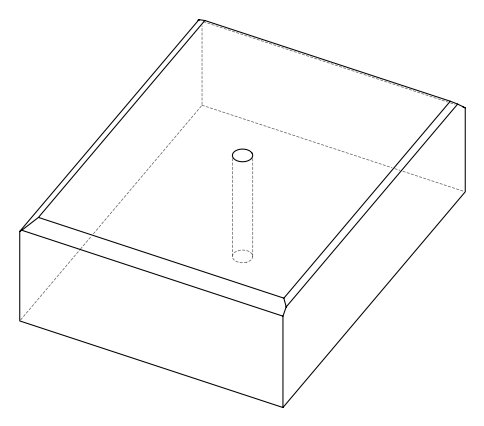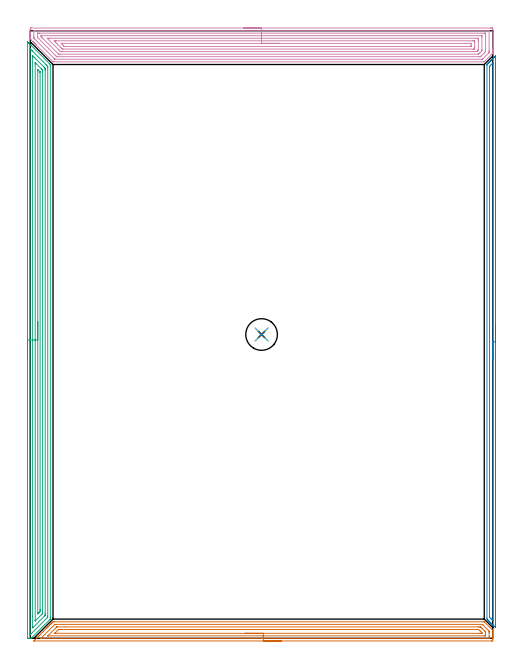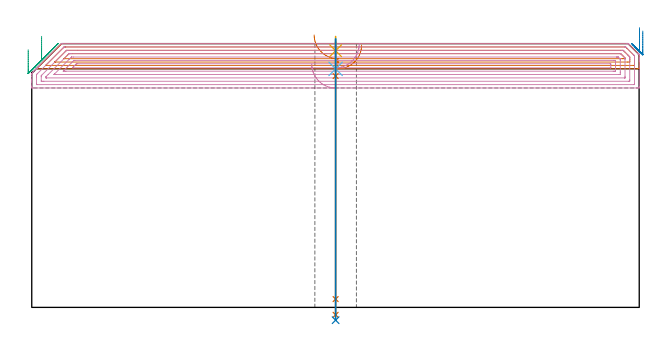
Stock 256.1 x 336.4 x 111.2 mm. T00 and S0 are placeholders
(PLAN: 8 operations, 4 tool changes, 41.9 min)
(1 AREA_MILL | FG_CHAMFER_SURFACE | UGT0205_001 | 8.18 min | 14390 mm3)
(2 AREA_MILL_1 | FG_CHAMFER_SURFACE_1 | UGT0205_001 | 5.17 min | 3499 mm3)
(3 AREA_MILL_2 | FG_CHAMFER_SURFACE_2 | UGT0205_001 | 13.02 min | 26111 mm3)
(4 AREA_MILL_3 | FG_CHAMFER_SURFACE_3 | UGT0205_001 | 14.38 min | 43648 mm3)
(5 SPOT_DRILL | STEP1HOLE | NXT0321_9005460120000 | 0.05 min | 181 mm3)
(6 DRILL_BLIND_HOLE_INTO_CENTER | STEP1HOLE | UGT0301_191 | 0.05 min | 276 mm3)
(7 GUN_DRILL_THROUGH_HOLE | STEP1HOLE | UGT0307_003 | 0.55 min | 3899 mm3)
(8 SPADE_DRILL_TO_ENLARGE_THROUGH_HOLE | STEP1HOLE | UGT0306_008 | 0.48 min | 22355 mm3)
(TOOL UGT0205_001 | Chamfer Mill 20 x 3 x 45 deg. | D20 FL50 Z2)
(TOOL NXT0321_9005460120000 | NC Spot Drill, 142deg, 12mm, Carbide, Uncoated | D12 PA142 FL30 Z2)
(TOOL UGT0301_191 | Twist Drill 7.1 mm | D7.1 PA118 FL66 Z2)
(TOOL UGT0307_003 | Gun Drill 7 mm | D7 PA130 FL24 Z1)
(TOOL UGT0306_008 | Spade Drill 17.5mm | D17.5 PA132 FL10 Z2)
(OP 1 AREA_MILL)
G17 G21 G94 G90
T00 M6
G54
G17 G0 G90 X139.05 Y-1.5 S1061 M3
G43 Z121.2 H0
Z110.6
G94 G1 X139.012 Z109.728 F250.
X138.898 Z108.864
X138.709 Z108.012
X138.447 Z107.18
X138.113 Z106.374
X137.71 Z105.6
X137.242 Z104.864
X136.71 Z104.172
X136.121 Z103.529
X135.478 Z102.94
X134.786 Z102.408
X134.05 Z101.94
X133.276 Z101.537
X132.47 Z101.203
X131.638 Z100.941
X130.786 Z100.752
X129.922 Z100.638
X129.05 Z100.6
X2.173
X2.013 Y-1.499
X2.02 Y-1.489 Z100.61
X2.173 Y-1.328 Z100.771
X2.744 Y-0.754 Z101.342
X3.333 Y-0.167 Z101.933
X3.514 Y0.015 Z102.112
X3.626 Y0.127 Z102.224
X4.215 Y0.715 Z102.815
X4.801 Y1.302 Z103.4
X5.096 Y1.596 Z103.696
X5.747 Y2.248 Z104.347
X6.641 Y3.141 Z105.24
X7.534 Y4.035 Z106.134
X9.209 Y5.71 Z107.808
X9.321 Y5.823 Z107.919
X9.675 Y6.175 Z108.275
X9.854 Y6.354 Z108.454
X10.382 Y6.885 Z108.98
X10.549 Y7.05 Z109.148
X10.662 Y7.163 Z109.261
X10.823 Y7.326 Z109.421
X10.984 Y7.485 Z109.582
X11.108 Y7.609 Z109.707
X11.264 Y7.767 Z109.862
X11.418 Y7.92 Z110.017
X11.555 Y8.056 Z110.154
X11.705 Y8.207 Z110.303
X11.853 Y8.354 Z110.452
X12.002 Y8.503 Z110.601
X12.146 Y8.648 Z110.744
X12.288 Y8.789 Z110.887
X12.449 Y8.95 Z111.047
X12.601 Y9.102 Z111.197
X13.342 Y9.1 Z111.2
X251.012
X251.397 Y9.093 Z111.191
X251.41 Y9.09 Z111.189
X255.967 Y4.535 Z106.632
X256.076 Y4.423 Z106.52
X256.098 Y4.391 Z106.488
X256.1 Y4.168 Z106.267
Y3.359 Z105.454
Y1.254 Z103.352
Y-0.167 Z101.929
Y-0.778 Z101.318
X256.097 Y-1.048 Z101.048
X256.09 Y-1.491 Z100.605
X255.933 Y-1.495 Z100.603
X255.48 Y-1.5 Z100.6
X129.05
Y-0.086 Z102.014
X6.111 Y-0.085 Z102.015
X5.92 Y-0.08 Z102.02
X5.884 Y-0.079 Z102.021
X5.887 Y-0.072 Z102.028
X5.9 Y-0.055 Z102.045
X5.988 Y0.037 Z102.137
X13.342 Y7.391 Z109.491
X13.534 Y7.577 Z109.677
X13.636 Y7.674 Z109.774
X13.83 Y7.679 Z109.779
X14.236 Y7.685 Z109.785
X14.318
X250.119
X250.202
X250.302 Y7.681 Z109.781
X250.348 Y7.679 Z109.779
X250.52 Y7.519 Z109.619
X250.853 Y7.194 Z109.294
X251.012 Y7.038 Z109.138
X253.693 Y4.357 Z106.457
X253.807 Y4.241 Z106.341
X253.917 Y4.124 Z106.224
X254.09 Y3.937 Z106.037
X254.096 Y3.843 Z105.943
X254.099 Y3.359 Z105.459
X254.1 Y2.958 Z105.058
Y1.195 Z103.295
X254.099 Y0.715 Z102.815
X254.097 Y0.316 Z102.416
X254.089 Y-0.079 Z102.021
X253.693 Y-0.084 Z102.016
X253.61 Y-0.085 Z102.015
X129.05 Y-0.086 Z102.014
Y1.328 Z103.428
X10.039 Y1.329 Z103.429
X9.797 Y1.332 Z103.432
X9.768 Y1.334 Z103.434
X9.748 Y1.338 Z103.438
X9.757 Y1.352 Z103.452
X9.768 Y1.368 Z103.468
X14.404 Y6.004 Z108.104
X14.649 Y6.24 Z108.34
X14.668 Y6.257 Z108.357
X14.697 Y6.265 Z108.365
X14.767 Y6.268 Z108.368
X14.859 Y6.27 Z108.37
X19.381 Y6.271 Z108.371
X248.332
X248.956 Y6.27 Z108.37
X249.225 Y6.266 Z108.366
X249.311 Y6.265 Z108.365
X249.405 Y6.184 Z108.284
X249.591 Y6.004 Z108.104
X250.119 Y5.481 Z107.581
X251.359 Y4.241 Z106.341
X251.906 Y3.69 Z105.79
X252.065 Y3.524 Z105.624
X252.09 Y3.359 Z105.459
X252.096 Y3.171 Z105.271
X252.1 Y2.478 Z104.578
Y2.286 Z104.386
X252.098 Y1.596 Z103.696
X252.096 Y1.409 Z103.509
X252.091 Y1.346 Z103.446
X252.04 Y1.335 Z103.435
X251.906 Y1.334 Z103.434
X251.283 Y1.329 Z103.429
X129.05 Y1.328 Z103.428
Y2.743 Z104.843
X13.734
X13.673 Y2.744 Z104.844
X13.617 Y2.746 Z104.846
X13.606 Y2.748 Z104.848
Y2.75 Z104.85
X13.621 Y2.769 Z104.869
X13.71 Y2.861 Z104.961
X13.778 Y2.929 Z105.029
X15.129 Y4.28 Z106.38
X15.558 Y4.699 Z106.799
X15.715 Y4.85 Z106.95
X16.023 Y4.854 Z106.954
X16.292 Y4.856 Z106.956
X16.916 Y4.857 Z106.957
X17.185
X248.019
X248.176 Y4.855 Z106.955
X248.253 Y4.853 Z106.953
X248.288 Y4.85 Z106.95
X248.332 Y4.813 Z106.913
X248.91 Y4.241 Z106.341
X249.225 Y3.925 Z106.025
X249.786 Y3.359 Z105.459
X249.97 Y3.17 Z105.27
X250.09 Y3.034 Z105.134
X250.094 Y2.928 Z105.028
Y2.82 Z104.92
X250.09 Y2.767 Z104.867
X250.086 Y2.749 Z104.849
X250.058 Y2.748 Z104.848
X249.848 Y2.745 Z104.845
X249.225 Y2.743 Z104.843
X248.957
X129.05
X128.178 Z104.881
X127.314 Z104.995
X126.462 Z105.183
X125.63 Z105.446
X124.824 Z105.78
X124.05 Z106.182
X123.314 Z106.651
X122.622 Z107.182
X121.979 Z107.772
X121.39 Z108.415
X120.858 Z109.107
X120.39 Z109.843
X119.987 Z110.616
X119.653 Z111.422
X119.391 Z112.254
X119.202 Z113.106
X119.088 Z113.971
X119.05 Z114.843
G0 Z121.2
M5
M2
(OP 2 AREA_MILL_1)
G17 G21 G94 G90
T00 M6
G54
G17 G0 G90 X257.6 Y174.15 S1061 M3
G43 Z121.2 H0
Z116.5
G94 G1 Y174.112 Z115.628 F250.
Y173.998 Z114.763
Y173.809 Z113.912
Y173.547 Z113.08
Y173.213 Z112.274
Y172.81 Z111.5
Y172.341 Z110.764
Y171.81 Z110.072
Y171.221 Z109.429
Y170.578 Z108.84
Y169.886 Z108.308
Y169.15 Z107.84
Y168.376 Z107.437
Y167.57 Z107.103
Y166.738 Z106.841
Y165.886 Z106.652
Y165.021 Z106.538
Y164.15 Z106.5
Y6.133
X257.594 Y5.919 Z106.503
X257.593 Y5.918 Z106.504
X257.579 Y5.919 Z106.518
X257.162 Y6.338 Z106.938
X257.03 Y6.469 Z107.067
X256.985 Y6.515 Z107.114
X256.779 Y6.72 Z107.32
X256.733 Y6.765 Z107.364
X256.687 Y6.812 Z107.412
X256.484 Y7.016 Z107.615
X256.437 Y7.062 Z107.66
X256.389 Y7.11 Z107.71
X256.188 Y7.312 Z107.911
X256.14 Y7.359 Z107.957
X256.092 Y7.408 Z108.007
X255.892 Y7.607 Z108.207
X255.843 Y7.655 Z108.254
X255.794 Y7.706 Z108.305
X255.597 Y7.903 Z108.502
X255.547 Y7.952 Z108.55
X255.496 Y8.003 Z108.603
X255.301 Y8.198 Z108.798
X255.25 Y8.248 Z108.847
X255.199 Y8.301 Z108.9
X255.006 Y8.494 Z109.093
X254.953 Y8.545 Z109.143
X254.901 Y8.599 Z109.198
X254.71 Y8.789 Z109.389
X254.657 Y8.842 Z109.44
X254.603 Y8.896 Z109.496
X254.414 Y9.085 Z109.684
X254.36 Y9.138 Z109.737
X254.305 Y9.194 Z109.794
X254.119 Y9.381 Z109.98
X254.063 Y9.435 Z110.033
X254.008 Y9.492 Z110.091
X253.823 Y9.676 Z110.276
X253.767 Y9.732 Z110.33
X253.71 Y9.789 Z110.389
X253.528 Y9.972 Z110.571
X253.47 Y10.028 Z110.626
X253.412 Y10.087 Z110.686
X253.281 Y10.218 Z110.817
X253.015 Y10.485 Z111.082
X252.905 Y10.597 Z111.191
X252.9 Y10.98 Z111.2
Y317.319
X252.905 Y317.703 Z111.191
X253.014 Y317.815 Z111.084
X253.47 Y318.272 Z110.626
X253.528 Y318.328 Z110.571
X253.71 Y318.51 Z110.389
X253.767 Y318.568 Z110.33
X253.823 Y318.624 Z110.276
X254.008 Y318.808 Z110.091
X254.063 Y318.865 Z110.033
X254.119 Y318.919 Z109.98
X254.305 Y319.106 Z109.794
X254.36 Y319.162 Z109.737
X254.415 Y319.215 Z109.684
X254.603 Y319.404 Z109.496
X254.657 Y319.458 Z109.44
X254.71 Y319.511 Z109.389
X254.901 Y319.701 Z109.198
X254.953 Y319.755 Z109.143
X255.006 Y319.806 Z109.093
X255.198 Y319.999 Z108.901
X255.25 Y320.051 Z108.847
X255.301 Y320.102 Z108.798
X255.496 Y320.297 Z108.603
X255.547 Y320.348 Z108.55
X255.597 Y320.397 Z108.502
X255.794 Y320.594 Z108.305
X255.843 Y320.645 Z108.254
X255.892 Y320.693 Z108.207
X256.092 Y320.892 Z108.007
X256.14 Y320.941 Z107.957
X256.188 Y320.988 Z107.911
X256.389 Y321.19 Z107.71
X256.437 Y321.238 Z107.66
X256.484 Y321.284 Z107.615
X256.687 Y321.487 Z107.412
X256.733 Y321.535 Z107.364
X256.779 Y321.58 Z107.32
X256.985 Y321.785 Z107.114
X257.03 Y321.831 Z107.067
X257.162 Y321.962 Z106.937
X257.283 Y322.083 Z106.817
X257.475 Y322.276 Z106.623
X257.583 Y322.381 Z106.515
X257.594 Y322.383 Z106.503
X257.599 Y322.381 Z106.499
X257.6 Y322.167 Z106.5
Y164.15
X256.186 Z107.914
Y10.041
X256.184 Y9.995 Z107.916
X256.18 Y9.903 Z107.92
X256.173 Y9.788 Z107.927
X256.14 Y9.818 Z107.96
X255.864 Y10.087 Z108.236
X255.25 Y10.7 Z108.85
X254.97 Y10.98 Z109.13
X254.36 Y11.598 Z109.74
X254.331 Y11.63 Z109.769
X254.321 Y11.736 Z109.779
X254.316 Y11.828 Z109.784
X254.315 Y11.873 Z109.785
X254.314 Y316.472 Z109.786
X254.315 Y316.519 Z109.785
X254.319 Y316.61 Z109.781
X254.322 Y316.661 Z109.778
X254.332 Y316.674 Z109.768
X254.36 Y316.707 Z109.74
X254.664 Y317.014 Z109.436
X254.969 Y317.32 Z109.131
X255.556 Y317.906 Z108.544
X255.863 Y318.213 Z108.237
X256.003 Y318.35 Z108.097
X256.14 Y318.482 Z107.96
X256.179 Y318.516 Z107.921
X256.186 Y318.213 Z107.914
Y164.15
Y163.278 Z107.952
Y162.413 Z108.066
Y161.562 Z108.255
Y160.73 Z108.517
Y159.924 Z108.851
Y159.15 Z109.254
Y158.414 Z109.723
Y157.722 Z110.254
Y157.079 Z110.843
Y156.489 Z111.486
Y155.958 Z112.178
Y155.49 Z112.914
Y155.087 Z113.688
Y154.753 Z114.494
Y154.491 Z115.326
Y154.302 Z116.178
Y154.188 Z117.043
Y154.15 Z117.914
G0 Z121.2
M5
M2
(OP 3 AREA_MILL_2)
G17 G21 G94 G90
T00 M6
G54
G17 G0 G90 X-1.5 Y155.15 S1061 M3
G43 Z121.2 H0
Z108.6
G94 G1 Y155.188 Z107.728 F250.
Y155.302 Z106.864
Y155.491 Z106.012
Y155.753 Z105.18
Y156.087 Z104.374
Y156.49 Z103.6
Y156.959 Z102.864
Y157.49 Z102.172
Y158.079 Z101.529
Y158.722 Z100.94
Y159.414 Z100.408
Y160.15 Z99.94
Y160.924 Z99.537
Y161.73 Z99.203
Y162.562 Z98.941
Y163.414 Z98.752
Y164.278 Z98.638
Y165.15 Z98.6
Y330.029
X-1.495 Y330.267 Z98.604
X-1.493 Y330.282 Z98.605
X-1.467 Y330.267 Z98.633
X-1.248 Y330.048 Z98.852
X-1.168 Y329.969 Z98.93
X-0.967 Y329.769 Z99.129
X-0.871 Y329.671 Z99.229
X-0.769 Y329.569 Z99.331
X-0.671 Y329.473 Z99.425
X-0.573 Y329.373 Z99.527
X-0.475 Y329.276 Z99.624
X-0.376 Y329.178 Z99.72
X-0.275 Y329.075 Z99.825
X-0.182 Y328.982 Z99.918
X-0.08 Y328.882 Z100.016
X0.023 Y328.777 Z100.123
X0.112 Y328.689 Z100.211
X0.216 Y328.586 Z100.312
X0.321 Y328.479 Z100.421
X0.405 Y328.395 Z100.505
X0.512 Y328.29 Z100.608
X10.567 Y318.234 Z110.665
X11.016 Y317.784 Z111.116
X11.101 Y317.695 Z111.182
X11.1 Y317.153 Z111.2
Y11.359
X11.095 Y10.605 Z111.191
X11.016 Y10.516 Z111.115
X0.556 Y0.055 Z100.653
X0.499 Y0.01 Z100.596
X0.446 Y0. Z100.545
X0.405 Z100.505
X-0.245 Z99.855
X-0.967 Z99.128
X-1.328 Z98.768
X-1.491 Y0.002 Z98.605
X-1.497 Y0.182 Z98.603
X-1.5 Y0.45 Z98.6
Y165.15
X-0.086 Z100.014
Y326.094
X-0.08 Y326.418 Z100.02
X0.253 Y326.094 Z100.353
X0.807 Y325.543 Z100.907
X1.15 Y325.2 Z101.25
X8.793 Y317.557 Z108.893
X9.195 Y317.153 Z109.295
X9.68 Y316.658 Z109.78
X9.686 Y316.253 Z109.786
Y12.253
X9.68 Y11.642 Z109.78
X9.543 Y11.497 Z109.643
X9.408 Y11.359 Z109.508
X0.468 Y2.417 Z100.568
X0.192 Y2.144 Z100.292
X0.1 Y2.056 Z100.2
X0.066 Y2.027 Z100.166
X0.023 Y2.01 Z100.123
X-0.08 Z100.02
X-0.086 Y2.417 Z100.014
Y2.423
Y165.15
X1.328 Z101.428
X1.329 Y321.624 Z101.429
X1.33 Y321.991 Z101.43
X1.334 Y322.518 Z101.434
X1.335 Y322.545 Z101.435
X1.374 Y322.518 Z101.474
X1.695 Y322.204 Z101.795
X2.277 Y321.624 Z102.377
X2.582 Y321.319 Z102.682
X7.642 Y316.259 Z107.742
X7.905 Y315.993 Z108.005
X8.216 Y315.675 Z108.316
X8.253 Y315.636 Z108.353
X8.264 Y315.584 Z108.364
X8.268 Y315.488 Z108.368
X8.27 Y315.365 Z108.37
X8.271 Y314.996 Z108.371
Y314.471
Y13.673
X8.268 Y13.147 Z108.368
X8.265 Y12.785 Z108.365
X8.258 Y12.669 Z108.358
X7.88 Y12.279 Z107.98
X1.594 Y5.994 Z101.694
X1.488 Y5.891 Z101.588
X1.349 Y5.76 Z101.449
X1.335 Y5.994 Z101.435
X1.332 Y6.176 Z101.432
X1.329 Y6.362 Z101.429
X1.328 Y12.191 Z101.428
Y165.15
X2.743 Z102.843
Y318.047
X2.745 Y318.649 Z102.845
X2.747 Y318.681 Z102.847
X2.748 Y318.689 Z102.848
X2.757 Y318.683 Z102.857
X2.849 Y318.597 Z102.949
X3.033 Y318.417 Z103.133
X6.131 Y315.32 Z106.231
X6.552 Y314.892 Z106.652
X6.763 Y314.677 Z106.863
X6.85 Y314.571 Z106.95
X6.857 Y313.577 Z106.957
Y14.041
X6.855 Y13.858 Z106.955
X6.853 Y13.767 Z106.953
X6.85 Y13.725 Z106.95
X6.832 Y13.693 Z106.932
X6.656 Y13.512 Z106.756
X6.298 Y13.147 Z106.398
X2.976 Y9.826 Z103.076
X2.824 Y9.678 Z102.924
X2.757 Y9.617 Z102.857
X2.75 Y9.612 Z102.85
X2.747 Y9.633 Z102.847
X2.745 Y9.692 Z102.845
X2.743 Y9.834 Z102.843
Y165.15
X4.157 Z104.257
X4.158 Y314.739 Z104.258
X4.159 Y314.792 Z104.259
X4.162 Y314.825 Z104.262
X4.163 Y314.827 Z104.263
X4.181 Y314.811 Z104.281
X4.356 Y314.644 Z104.456
X4.531 Y314.471 Z104.631
X5.244 Y313.755 Z105.344
X5.416 Y313.577 Z105.516
X5.436 Y313.547 Z105.536
X5.439 Y313.525 Z105.539
X5.441 Y313.476 Z105.541
X5.443 Y313.376 Z105.543
Y15.829
X5.442 Y15.629 Z105.542
X5.436 Y14.935 Z105.536
X5.434 Y14.744 Z105.534
X5.244 Y14.547 Z105.344
X4.993 Y14.293 Z105.093
X4.743 Y14.041 Z104.843
X4.548 Y13.848 Z104.648
X4.356 Y13.659 Z104.456
X4.172 Y13.482 Z104.272
X4.163 Y13.84 Z104.263
X4.159 Y14.041 Z104.259
X4.157 Y14.242 Z104.257
Y165.15
Y166.022 Z104.295
Y166.887 Z104.409
Y167.738 Z104.598
Y168.57 Z104.86
Y169.376 Z105.194
Y170.15 Z105.597
Y170.886 Z106.065
Y171.578 Z106.596
Y172.221 Z107.186
Y172.81 Z107.829
Y173.342 Z108.521
Y173.81 Z109.257
Y174.213 Z110.031
Y174.547 Z110.837
Y174.809 Z111.669
Y174.998 Z112.52
Y175.112 Z113.385
Y175.15 Z114.257
G0 Z121.2
M5
M2
(OP 4 AREA_MILL_3)
G17 G21 G94 G90
T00 M6
G54
G17 G0 G90 X118.05 Y337.9 S1061 M3
G43 Z121.2 H0
Z102.5
G94 G1 X118.088 Z101.628 F250.
X118.202 Z100.763
X118.391 Z99.912
X118.653 Z99.08
X118.987 Z98.274
X119.39 Z97.5
X119.858 Z96.764
X120.39 Z96.072
X120.979 Z95.429
X121.622 Z94.84
X122.314 Z94.308
X123.05 Z93.84
X123.824 Z93.437
X124.63 Z93.103
X125.462 Z92.841
X126.314 Z92.652
X127.178 Z92.538
X128.05 Z92.5
X254.965
X255.471 Y337.898 Z92.502
X255.971 Y337.894 Z92.504
X256.091 Y337.892 Z92.506
X256.1 Y337.4 Z92.998
Y326.78 Z103.614
Y326.256 Z104.14
Y325.895 Z104.501
Y325.371 Z105.025
Y325.01 Z105.384
Y324.225 Z106.174
Y324.125 Z106.272
X256.099 Y323.928 Z106.47
X256.097 Y323.904 Z106.494
X256.095 Y323.9 Z106.498
X256.067 Y323.866 Z106.532
X255.885 Y323.683 Z106.713
X255.769 Y323.568 Z106.83
X255.533 Y323.333 Z107.067
X251.868 Y319.668 Z110.732
X251.494 Y319.296 Z111.102
X251.401 Y319.206 Z111.192
X251. Y319.2 Z111.2
X12.701
X12.605 Y319.204 Z111.189
X12.589 Y319.214 Z111.18
X12.431 Y319.368 Z111.031
X3.248 Y328.55 Z101.847
X3.188 Y328.612 Z101.787
X3.014 Y328.785 Z101.614
X2.953 Y328.845 Z101.552
X2.896 Y328.903 Z101.495
X2.716 Y329.083 Z101.316
X2.658 Y329.14 Z101.257
X2.604 Y329.195 Z101.203
X2.418 Y329.381 Z101.018
X2.363 Y329.435 Z100.962
X2.312 Y329.487 Z100.911
X2.12 Y329.679 Z100.72
X2.069 Y329.73 Z100.667
X2.02 Y329.779 Z100.62
X1.822 Y329.978 Z100.421
X1.774 Y330.025 Z100.372
X1.728 Y330.071 Z100.328
X1.524 Y330.276 Z100.123
X1.479 Y330.32 Z100.077
X0.594 Y331.205 Z99.193
X0.495 Y331.305 Z99.095
X0.332 Y331.468 Z98.932
X0.151 Y331.647 Z98.75
X0.034 Y331.768 Z98.629
X0.001 Y331.808 Z98.587
X0. Y332.09 Z98.308
Y332.189 Z98.209
Y332.975 Z97.42
Y334.221 Z96.176
Y334.745 Z95.65
Y335.368 Z95.028
Y337.138 Z93.259
X0.003 Y337.4 Z92.997
X0.009 Y337.891 Z92.505
X0.13 Y337.894 Z92.503
X0.63 Y337.9 Z92.5
X128.05
Y336.486 Z93.914
X253.712 Y336.485 Z93.915
X254.09 Y336.479 Z93.921
X254.094 Y336.357 Z94.043
X254.099 Y336.102 Z94.298
X254.1 Y325.482 Z104.918
X254.099 Y325.01 Z105.39
X254.097 Y324.6 Z105.8
X254.09 Y324.363 Z106.037
X253.87 Y324.125 Z106.275
X253.778 Y324.03 Z106.37
X253.682 Y323.932 Z106.468
X250.666 Y320.916 Z109.484
X250.477 Y320.731 Z109.669
X250.407 Y320.664 Z109.736
X250.368 Y320.629 Z109.771
X250.32 Y320.621 Z109.779
X250.105 Y320.615 Z109.785
X250.076
X14.013 Y320.614 Z109.786
X13.797 Y320.617 Z109.783
X13.69 Y320.62 Z109.78
X13.64 Y320.622 Z109.778
X13.531 Y320.728 Z109.672
X13.148 Y321.103 Z109.297
X2.418 Y331.832 Z98.568
X2.162 Y332.09 Z98.31
X2.079 Y332.177 Z98.223
X2.017 Y332.245 Z98.155
X2.01 Y332.297 Z98.103
X2.003 Y332.501 Z97.899
X2.001 Y332.975 Z97.425
X2. Y333.388 Z97.012
X2.001 Y336.042 Z94.358
X2.008 Y336.457 Z93.943
X2.01 Y336.479 Z93.921
X2.015 Y336.481 Z93.919
X2.04 Y336.484 Z93.916
X2.094 Y336.485 Z93.915
X2.202 Y336.486 Z93.914
X128.05
Y335.072 Z95.328
X251.564 Y335.071 Z95.329
X251.894 Y335.07 Z95.33
X252.004 Y335.068 Z95.332
X252.082 Y335.065 Z95.335
X252.09 Y334.948 Z95.452
X252.096 Y334.745 Z95.655
X252.099 Y334.541 Z95.859
X252.1 Y325.691 Z104.709
X252.096 Y325.01 Z105.39
X252.094 Y324.812 Z105.588
X251.894 Y324.598 Z105.802
X251.658 Y324.359 Z106.041
X251.426 Y324.125 Z106.275
X249.656 Y322.355 Z108.045
X249.433 Y322.136 Z108.264
X249.355 Y322.063 Z108.337
X249.328 Y322.039 Z108.361
X249.292 Y322.035 Z108.365
X249.211 Y322.033 Z108.367
X248.647 Y322.029 Z108.371
X14.937
X14.826 Y322.03 Z108.37
X14.739 Y322.033 Z108.367
X14.684 Y322.035 Z108.365
X14.646 Y322.065 Z108.335
X14.348 Y322.355 Z108.045
X14.042 Y322.657 Z107.743
X4.206 Y332.494 Z97.906
X4.09 Y332.616 Z97.784
X4.033 Y332.678 Z97.722
X4.01 Y332.714 Z97.686
X4.007 Y332.771 Z97.629
X4.002 Y332.975 Z97.425
X4. Y333.179 Z97.221
X4.001 Y334.947 Z95.453
X4.006 Y335.017 Z95.383
X4.01 Y335.065 Z95.335
X4.042 Y335.066 Z95.334
X4.206 Y335.069 Z95.331
X4.771 Y335.071 Z95.329
X5.101 Y335.072 Z95.328
X128.05
Y333.657 Z96.743
X249.975
X250.031 Y333.656 Z96.744
X250.071 Y333.653 Z96.747
X250.087 Y333.651 Z96.749
X250.09 Y333.633 Z96.767
X250.095 Y333.416 Z96.984
X250.1 Y332.98 Z97.42
Y325.9 Z104.5
X250.09 Y325.455 Z104.945
X250.083 Y325.243 Z105.157
X249.98 Y325.135 Z105.265
X249.859 Y325.01 Z105.39
X248.977 Y324.125 Z106.275
X248.648 Y323.798 Z106.602
X248.317 Y323.473 Z106.927
X248.286 Y323.449 Z106.951
X248.265 Y323.447 Z106.953
X248.215 Y323.445 Z106.955
X248.112 Y323.443 Z106.957
X16.52
X15.831 Y323.447 Z106.953
X15.734 Y323.45 Z106.951
X15.709 Y323.452 Z106.948
X15.683 Y323.473 Z106.927
X15.63 Y323.523 Z106.877
X15.426 Y323.724 Z106.676
X6.889 Y332.26 Z98.14
X6.177 Y332.975 Z97.425
X6.078 Y333.078 Z97.322
X6.02 Y333.14 Z97.26
X6.01 Y333.195 Z97.205
X6.008 Y333.415 Z96.985
X6.01 Y333.634 Z96.766
X6.015 Y333.651 Z96.749
X6.041 Y333.653 Z96.747
X6.101 Y333.656 Z96.744
X6.2 Y333.657 Z96.743
X128.05
Y332.243 Z98.157
X247.423
X248.085 Y332.236 Z98.164
X248.09 Y332.185 Z98.215
X248.094 Y332.09 Z98.31
X248.1 Y331.42 Z98.98
Y331.205 Z99.195
X248.099 Y326.111 Z104.289
X248.095 Y325.895 Z104.505
X248.09 Y325.728 Z104.672
X248.081 Y325.691 Z104.709
X248.055 Y325.661 Z104.739
X248.006 Y325.607 Z104.793
X247.862 Y325.461 Z104.939
X247.423 Y325.021 Z105.379
X247.412 Y325.01 Z105.39
X247.31 Y324.916 Z105.484
X247.267 Y324.877 Z105.523
X247.234 Y324.864 Z105.536
X247.148 Y324.862 Z105.538
X246.839 Y324.858 Z105.542
X246.684 Y324.857 Z105.543
X246.529
X17.619
X16.878 Y324.859 Z105.541
X16.803 Y324.861 Z105.539
X16.767 Y324.864 Z105.536
X16.725 Y324.881 Z105.519
X16.593 Y325.01 Z105.39
X15.831 Y325.767 Z104.633
X15.703 Y325.895 Z104.505
X9.571 Y332.027 Z98.373
X9.511 Y332.09 Z98.31
X9.453 Y332.155 Z98.245
X9.382 Y332.237 Z98.163
X9.421 Y332.239 Z98.161
X9.571 Y332.241 Z98.159
X10.311 Y332.243 Z98.157
X10.466
X128.05
Y330.829 Z99.571
X245.121
X245.635 Y330.826 Z99.574
X246.022 Y330.822 Z99.578
X246.09 Y330.818 Z99.582
X246.096 Y330.748 Z99.652
X246.099 Y330.32 Z100.08
X246.1 Y329.859 Z100.541
Y327.665 Z102.735
Y327.205 Z103.195
X246.097 Y326.78 Z103.62
X246.092 Y326.327 Z104.073
X246.077 Y326.278 Z104.122
X246.02 Y326.276 Z104.124
X245.892 Y326.273 Z104.127
X245.635 Y326.272 Z104.128
X245.255 Y326.271 Z104.129
X18.133
X17.876 Y326.273 Z104.127
X17.813 Y326.276 Z104.124
X17.785 Y326.278 Z104.122
X17.745 Y326.314 Z104.086
X17.619 Y326.431 Z103.969
X17.268 Y326.78 Z103.62
X16.725 Y327.323 Z103.077
X14.937 Y329.111 Z101.289
X14.042 Y330.005 Z100.395
X13.73 Y330.32 Z100.08
X13.424 Y330.631 Z99.769
X13.238 Y330.822 Z99.578
X13.357 Y330.825 Z99.575
X13.53 Y330.827 Z99.573
X14.042 Y330.829 Z99.571
X14.422
X128.05
Y329.415 Z100.985
X243.867 Y329.414 Z100.986
X244.056 Y329.408 Z100.992
X244.091 Y329.404 Z100.996
X244.096 Y329.379 Z101.021
X244.099 Y329.35 Z101.05
X244.1 Y328.299 Z102.101
X244.099 Y328.047 Z102.353
X244.096 Y327.88 Z102.52
X244.09 Y327.746 Z102.654
X244.083 Y327.691 Z102.709
X243.826 Y327.685 Z102.715
X19.387
X18.95 Y327.687 Z102.713
X18.842 Y327.69 Z102.71
X18.819 Y327.692 Z102.708
X18.78 Y327.725 Z102.675
X18.707 Y327.793 Z102.607
X18.513 Y327.984 Z102.416
X17.947 Y328.55 Z101.85
X17.619 Y328.878 Z101.522
X17.228 Y329.277 Z101.123
X17.156 Y329.353 Z101.047
X17.116 Y329.408 Z100.992
X17.64 Y329.415 Z100.985
X128.05
X128.922 Z101.023
X129.786 Z101.137
X130.638 Z101.326
X131.47 Z101.588
X132.276 Z101.922
X133.05 Z102.325
X133.786 Z102.794
X134.478 Z103.325
X135.121 Z103.914
X135.71 Z104.557
X136.242 Z105.25
X136.71 Z105.985
X137.113 Z106.759
X137.447 Z107.565
X137.709 Z108.397
X137.898 Z109.249
X138.012 Z110.114
X138.05 Z110.985
G0 Z121.2
M5
M2
(OP 5 SPOT_DRILL)
G17 G21 G94 G90
T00 M6
G54
G17 G0 G90 X128.1 Y168.2 S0 M3
G43 Z121.2 H0
G94 G81 G98 Z108.2 F250. R114.2
G80
M5
M2
(OP 6 DRILL_BLIND_HOLE_INTO_CENTER)
G17 G21 G94 G90
T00 M6
G54
G17 G0 G90 X128.1 Y168.2 S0 M3
G43 Z121.2 H0
G94 G81 G98 Z100.55 F250. R113.2
G80
M5
M2
(OP 7 GUN_DRILL_THROUGH_HOLE)
G17 G21 G94 G90
T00 M6
G54
G17 G0 G90 X128.1 Y168.2 M8
G43 Z121.2 H0
Z111.893
S716 M3
G94 G1 Z97.521 F125. M26
G4 X.084
Z3.5 F250.
G4 X.084
Z-3.132 F125.
G4 X.084
M5
M9
G0 Z111.893
Z121.2
M2
(OP 8 SPADE_DRILL_TO_ENLARGE_THROUGH_HOLE)
G17 G21 G94 G90
T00 M6
G54
G17 G0 G90 X128.1 Y168.2 S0 M3
G43 Z121.2 H0
G94 G73 G98 Z-5.396 F250. Q16.657 R113.2
G80
M5
M2
